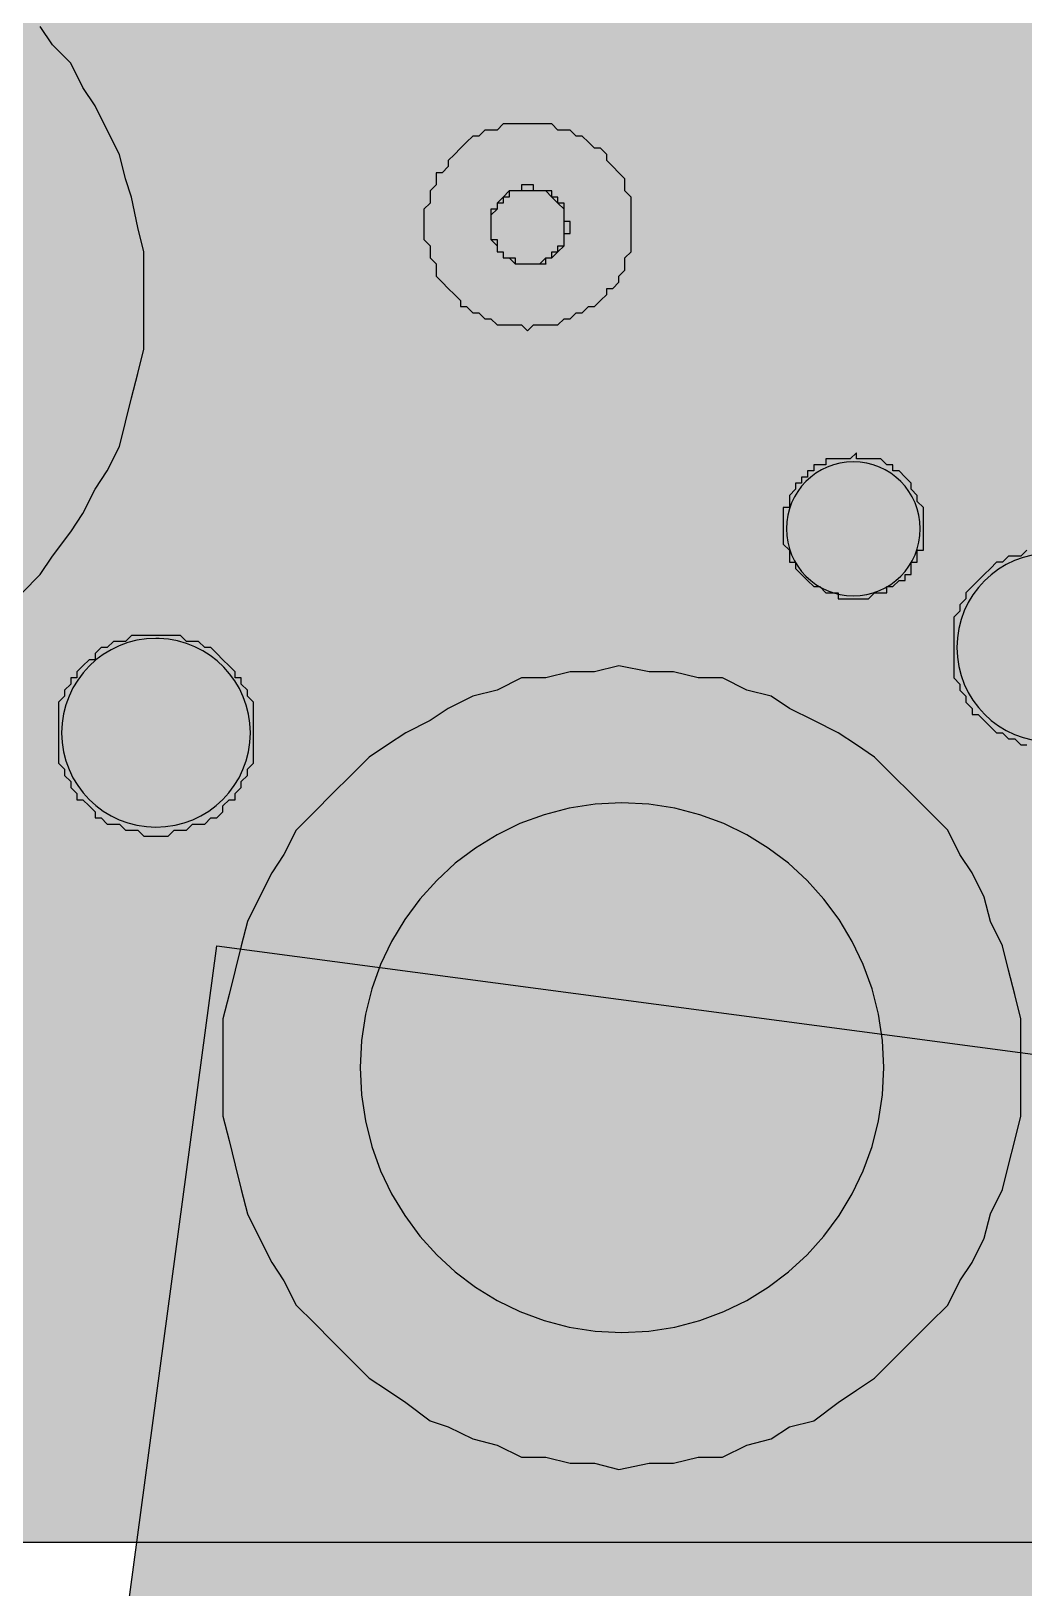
# Model space of a CAD drawing. Extents: x 0 to 810, y -8 to 614.
# Drawn here: x 447.78 to 467.34, y 167.06 to 197.75 of the extents above; entities that cross this region are included whole.
import ezdxf

# ---------------------------------------------------------------- set-up
doc = ezdxf.new("R2010")
doc.units = 0
doc.header["$MEASUREMENT"] = 0
doc.layers.add('Line', color=1, linetype='CONTINUOUS')
doc.layers.add('Poly', color=3, linetype='CONTINUOUS')

msp = doc.modelspace()

# ---------------------------------------------------------------- hatches: boundary and pattern name
at = {"layer": 'Poly', "true_color": 0xffffff}
for points in [[(431.52, 167.96), (431.52, 254.72), (486.48, 254.72)], [(431.52, 167.96), (486.48, 254.72), (486.48, 167.96)], [(434.28, 192.44), (434.28, 191.96), (434.4, 191.48), (434.4, 191), (434.52, 190.52), (434.64, 190.04), (434.88, 189.56), (435, 189.08), (435.24, 188.72), (435.48, 188.24), (435.84, 187.88), (436.08, 187.4), (436.44, 187.04), (436.8, 186.68), (437.16, 186.44), (437.52, 186.08), (438, 185.84), (438.36, 185.6), (438.84, 185.36), (439.32, 185.12), (439.68, 185), (440.16, 184.88), (440.64, 184.76), (441.24, 184.64), (441.72, 184.64), (442.2, 184.64), (442.68, 184.64), (443.16, 184.64), (443.64, 184.76), (444.12, 184.88), (444.6, 185), (445.08, 185.12), (445.56, 185.36), (445.92, 185.6), (446.4, 185.84), (446.76, 186.08), (447.24, 186.44), (447.6, 186.68), (447.96, 187.04), (448.2, 187.4), (448.56, 187.88), (448.8, 188.24), (449.04, 188.72), (449.28, 189.08), (449.52, 189.56), (449.64, 190.04), (449.76, 190.52), (449.88, 191), (450, 191.48), (450, 191.96), (450, 192.44), (450, 192.92), (450, 193.4), (449.88, 193.88), (449.76, 194.48), (449.64, 194.84), (449.52, 195.32), (449.28, 195.8), (449.04, 196.28), (448.8, 196.64), (448.56, 197.12), (448.2, 197.48), (447.96, 197.84), (447.6, 198.2), (447.24, 198.56), (446.76, 198.8), (446.4, 199.16), (445.92, 199.4), (445.56, 199.64), (445.08, 199.76), (444.6, 200), (444.12, 200.12), (443.64, 200.24), (443.16, 200.24), (442.68, 200.36), (442.2, 200.36), (441.72, 200.36), (441.24, 200.24), (440.64, 200.24), (440.16, 200.12), (439.68, 200), (439.32, 199.76), (438.84, 199.64), (438.36, 199.4), (438, 199.16), (437.52, 198.8), (437.16, 198.56), (436.8, 198.2), (436.44, 197.84), (436.08, 197.48), (435.84, 197.12), (435.48, 196.64), (435.24, 196.28), (435, 195.8), (434.88, 195.32), (434.64, 194.84), (434.52, 194.48), (434.4, 193.88), (434.4, 193.4), (434.28, 192.92)], [(459.6, 193.88), (459.6, 194), (459.6, 194.24), (459.6, 194.36), (459.6, 194.48), (459.48, 194.6), (459.48, 194.72), (459.48, 194.84), (459.36, 194.96), (459.24, 195.08), (459.12, 195.2), (459.12, 195.32), (459, 195.44), (458.88, 195.44), (458.76, 195.56), (458.64, 195.68), (458.52, 195.68), (458.4, 195.8), (458.28, 195.8), (458.16, 195.8), (458.04, 195.92), (457.92, 195.92), (457.8, 195.92), (457.68, 195.92), (457.56, 195.92), (457.44, 195.92), (457.32, 195.92), (457.2, 195.92), (457.08, 195.92), (456.96, 195.8), (456.84, 195.8), (456.72, 195.8), (456.6, 195.68), (456.48, 195.68), (456.36, 195.56), (456.24, 195.44), (456.12, 195.32), (456, 195.2), (456, 195.08), (455.88, 194.96), (455.76, 194.96), (455.76, 194.84), (455.76, 194.72), (455.64, 194.6), (455.64, 194.48), (455.64, 194.36), (455.52, 194.24), (455.52, 194), (455.52, 193.88), (455.52, 193.76), (455.52, 193.64), (455.64, 193.52), (455.64, 193.4), (455.64, 193.28), (455.76, 193.16), (455.76, 193.04), (455.76, 192.92), (455.88, 192.8), (456, 192.68), (456.12, 192.56), (456.24, 192.44), (456.24, 192.32), (456.36, 192.32), (456.48, 192.2), (456.6, 192.2), (456.72, 192.08), (456.84, 192.08), (456.96, 191.96), (457.08, 191.96), (457.2, 191.96), (457.32, 191.96), (457.44, 191.96), (457.56, 191.84), (457.68, 191.96), (457.8, 191.96), (457.92, 191.96), (458.04, 191.96), (458.16, 191.96), (458.28, 192.08), (458.4, 192.08), (458.52, 192.2), (458.64, 192.2), (458.76, 192.32), (458.88, 192.32), (459, 192.44), (459.12, 192.56), (459.12, 192.68), (459.24, 192.68), (459.36, 192.8), (459.36, 192.92), (459.48, 193.04), (459.48, 193.16), (459.48, 193.28), (459.6, 193.4), (459.6, 193.52), (459.6, 193.64), (459.6, 193.76)], [(458.4, 193.88), (458.4, 194), (458.28, 194), (458.28, 194.12), (458.28, 194.24), (458.28, 194.36), (458.16, 194.36), (458.16, 194.48), (458.04, 194.48), (458.04, 194.6), (457.92, 194.6), (457.8, 194.6), (457.68, 194.6), (457.68, 194.72), (457.56, 194.72), (457.44, 194.72), (457.44, 194.6), (457.32, 194.6), (457.2, 194.6), (457.08, 194.48), (456.96, 194.36), (456.96, 194.24), (456.84, 194.24), (456.84, 194.12), (456.84, 194), (456.84, 193.88), (456.84, 193.76), (456.84, 193.64), (456.96, 193.52), (456.96, 193.4), (457.08, 193.4), (457.08, 193.28), (457.2, 193.28), (457.32, 193.16), (457.44, 193.16), (457.56, 193.16), (457.68, 193.16), (457.8, 193.16), (457.92, 193.16), (457.92, 193.28), (458.04, 193.28), (458.16, 193.4), (458.28, 193.52), (458.28, 193.64), (458.28, 193.76), (458.4, 193.76)], [(458.28, 193.88), (458.28, 194), (458.28, 194.12), (458.28, 194.24), (458.16, 194.36), (458.04, 194.48), (457.92, 194.6), (457.8, 194.6), (457.68, 194.6), (457.56, 194.6), (457.44, 194.6), (457.32, 194.6), (457.2, 194.6), (457.2, 194.48), (457.08, 194.48), (457.08, 194.36), (456.96, 194.36), (456.96, 194.24), (456.84, 194.12), (456.84, 194), (456.84, 193.88), (456.84, 193.76), (456.84, 193.64), (456.96, 193.64), (456.96, 193.52), (456.96, 193.4), (457.08, 193.4), (457.08, 193.28), (457.2, 193.28), (457.32, 193.28), (457.32, 193.16), (457.44, 193.16), (457.56, 193.16), (457.68, 193.16), (457.8, 193.16), (457.92, 193.28), (458.04, 193.28), (458.04, 193.4), (458.16, 193.4), (458.16, 193.52), (458.28, 193.52), (458.28, 193.64), (458.28, 193.76)], [(462.6, 188), (462.6, 187.88), (462.6, 187.76), (462.6, 187.64), (462.72, 187.52), (462.72, 187.4), (462.72, 187.28), (462.84, 187.28), (462.84, 187.16), (462.96, 187.04), (463.08, 186.92), (463.2, 186.8), (463.32, 186.8), (463.44, 186.68), (463.56, 186.68), (463.68, 186.68), (463.68, 186.56), (463.8, 186.56), (463.92, 186.56), (464.04, 186.56), (464.16, 186.56), (464.28, 186.56), (464.4, 186.68), (464.52, 186.68), (464.64, 186.68), (464.64, 186.8), (464.76, 186.8), (464.88, 186.92), (465, 186.92), (465, 187.04), (465.12, 187.04), (465.12, 187.16), (465.12, 187.28), (465.24, 187.28), (465.24, 187.4), (465.24, 187.52), (465.36, 187.52), (465.36, 187.64), (465.36, 187.76), (465.36, 187.88), (465.36, 188), (465.36, 188.12), (465.36, 188.24), (465.36, 188.36), (465.24, 188.48), (465.24, 188.6), (465.12, 188.72), (465.12, 188.84), (465, 188.96), (464.88, 189.08), (464.76, 189.08), (464.76, 189.2), (464.64, 189.2), (464.52, 189.32), (464.4, 189.32), (464.28, 189.32), (464.16, 189.32), (464.04, 189.32), (464.04, 189.44), (463.92, 189.32), (463.8, 189.32), (463.68, 189.32), (463.56, 189.32), (463.44, 189.32), (463.44, 189.2), (463.32, 189.2), (463.2, 189.2), (463.2, 189.08), (463.08, 189.08), (463.08, 188.96), (462.96, 188.96), (462.96, 188.84), (462.84, 188.84), (462.84, 188.72), (462.72, 188.6), (462.72, 188.48), (462.72, 188.36), (462.6, 188.36), (462.6, 188.24), (462.6, 188.12)], [(469.8, 185.6), (469.8, 185.72), (469.8, 185.84), (469.8, 185.96), (469.8, 186.08), (469.8, 186.2), (469.68, 186.32), (469.68, 186.44), (469.56, 186.56), (469.56, 186.68), (469.44, 186.8), (469.32, 186.92), (469.2, 187.04), (469.08, 187.16), (468.96, 187.28), (468.84, 187.28), (468.72, 187.4), (468.6, 187.4), (468.48, 187.4), (468.36, 187.52), (468.24, 187.52), (468.12, 187.52), (468, 187.52), (467.88, 187.52), (467.76, 187.52), (467.64, 187.52), (467.52, 187.52), (467.4, 187.52), (467.28, 187.4), (467.16, 187.4), (467.04, 187.4), (466.92, 187.28), (466.8, 187.28), (466.68, 187.16), (466.56, 187.04), (466.44, 186.92), (466.32, 186.8), (466.2, 186.68), (466.2, 186.56), (466.08, 186.44), (466.08, 186.32), (465.96, 186.2), (465.96, 186.08), (465.96, 185.96), (465.96, 185.84), (465.96, 185.72), (465.96, 185.6), (465.96, 185.48), (465.96, 185.36), (465.96, 185.24), (465.96, 185.12), (465.96, 185), (466.08, 184.88), (466.08, 184.76), (466.2, 184.64), (466.2, 184.52), (466.32, 184.4), (466.32, 184.28), (466.44, 184.28), (466.56, 184.16), (466.68, 184.04), (466.8, 183.92), (466.92, 183.92), (467.04, 183.8), (467.16, 183.8), (467.28, 183.68), (467.4, 183.68), (467.52, 183.68), (467.64, 183.68), (467.76, 183.68), (467.88, 183.56), (468, 183.68), (468.12, 183.68), (468.24, 183.68), (468.36, 183.68), (468.48, 183.68), (468.6, 183.8), (468.72, 183.8), (468.84, 183.92), (468.96, 183.92), (469.08, 184.04), (469.2, 184.16), (469.32, 184.28), (469.44, 184.28), (469.44, 184.4), (469.56, 184.52), (469.56, 184.64), (469.68, 184.76), (469.68, 184.88), (469.8, 185), (469.8, 185.12), (469.8, 185.24), (469.8, 185.36), (469.8, 185.48)], [(452.16, 183.92), (452.16, 184.04), (452.16, 184.16), (452.16, 184.28), (452.16, 184.4), (452.16, 184.52), (452.04, 184.64), (452.04, 184.76), (451.92, 184.88), (451.92, 185), (451.8, 185), (451.8, 185.12), (451.68, 185.24), (451.56, 185.36), (451.44, 185.48), (451.32, 185.6), (451.2, 185.6), (451.08, 185.72), (450.96, 185.72), (450.84, 185.72), (450.72, 185.84), (450.6, 185.84), (450.48, 185.84), (450.36, 185.84), (450.24, 185.84), (450.12, 185.84), (450, 185.84), (449.88, 185.84), (449.76, 185.84), (449.64, 185.72), (449.52, 185.72), (449.4, 185.72), (449.28, 185.6), (449.16, 185.6), (449.04, 185.48), (449.04, 185.36), (448.92, 185.36), (448.8, 185.24), (448.68, 185.12), (448.68, 185), (448.56, 185), (448.56, 184.88), (448.44, 184.76), (448.44, 184.64), (448.32, 184.52), (448.32, 184.4), (448.32, 184.28), (448.32, 184.16), (448.32, 184.04), (448.32, 183.92), (448.32, 183.8), (448.32, 183.68), (448.32, 183.56), (448.32, 183.44), (448.32, 183.32), (448.44, 183.2), (448.44, 183.08), (448.56, 182.96), (448.56, 182.84), (448.68, 182.72), (448.68, 182.6), (448.8, 182.6), (448.92, 182.48), (449.04, 182.36), (449.04, 182.24), (449.16, 182.24), (449.28, 182.12), (449.4, 182.12), (449.52, 182.12), (449.64, 182), (449.76, 182), (449.88, 182), (450, 181.88), (450.12, 181.88), (450.24, 181.88), (450.36, 181.88), (450.48, 181.88), (450.6, 182), (450.72, 182), (450.84, 182), (450.96, 182.12), (451.08, 182.12), (451.2, 182.12), (451.32, 182.24), (451.44, 182.24), (451.56, 182.36), (451.56, 182.48), (451.68, 182.6), (451.8, 182.6), (451.8, 182.72), (451.92, 182.84), (451.92, 182.96), (452.04, 183.08), (452.04, 183.2), (452.16, 183.32), (452.16, 183.44), (452.16, 183.56), (452.16, 183.68), (452.16, 183.8)], [(451.56, 177.32), (451.56, 176.84), (451.56, 176.36), (451.68, 175.88), (451.8, 175.4), (451.92, 174.92), (452.04, 174.44), (452.28, 173.96), (452.52, 173.48), (452.76, 173.12), (453, 172.64), (453.36, 172.28), (453.72, 171.92), (454.08, 171.56), (454.44, 171.2), (454.8, 170.96), (455.16, 170.72), (455.64, 170.36), (456, 170.24), (456.48, 170), (456.96, 169.88), (457.44, 169.64), (457.92, 169.64), (458.4, 169.52), (458.88, 169.52), (459.36, 169.4), (459.96, 169.52), (460.44, 169.52), (460.92, 169.64), (461.4, 169.64), (461.88, 169.88), (462.36, 170), (462.72, 170.24), (463.2, 170.36), (463.68, 170.72), (464.04, 170.96), (464.4, 171.2), (464.76, 171.56), (465.12, 171.92), (465.48, 172.28), (465.84, 172.64), (466.08, 173.12), (466.32, 173.48), (466.56, 173.96), (466.68, 174.44), (466.92, 174.92), (467.04, 175.4), (467.16, 175.88), (467.28, 176.36), (467.28, 176.84), (467.28, 177.32), (467.28, 177.8), (467.28, 178.28), (467.16, 178.76), (467.04, 179.24), (466.92, 179.72), (466.68, 180.2), (466.56, 180.68), (466.32, 181.16), (466.08, 181.52), (465.84, 182), (465.48, 182.36), (465.12, 182.72), (464.76, 183.08), (464.4, 183.44), (464.04, 183.68), (463.68, 183.92), (463.2, 184.16), (462.72, 184.4), (462.36, 184.64), (461.88, 184.76), (461.4, 185), (460.92, 185), (460.44, 185.12), (459.96, 185.12), (459.36, 185.24), (458.88, 185.12), (458.4, 185.12), (457.92, 185), (457.44, 185), (456.96, 184.76), (456.48, 184.64), (456, 184.4), (455.64, 184.16), (455.16, 183.92), (454.8, 183.68), (454.44, 183.44), (454.08, 183.08), (453.72, 182.72), (453.36, 182.36), (453, 182), (452.76, 181.52), (452.52, 181.16), (452.28, 180.68), (452.04, 180.2), (451.92, 179.72), (451.8, 179.24), (451.68, 178.76), (451.56, 178.28), (451.56, 177.8)], [(467.4, 153.92), (448.32, 156.44), (451.44, 179.72)], [(467.4, 153.92), (451.44, 179.72), (470.4, 177.2)]]:
    msp.add_hatch(color=7, dxfattribs=at).paths.add_polyline_path(points, flags=0)

# ---------------------------------------------------------------- linework, layer by layer
at = {"layer": 'Line', "color": 178, "true_color": 0x000000}
for p, q in [((448.2, 197.48), (447.96, 197.84)), ((448.56, 197.12), (448.2, 197.48)), ((448.8, 196.64), (448.56, 197.12)), ((449.04, 196.28), (448.8, 196.64)), ((449.28, 195.8), (449.04, 196.28)), ((449.52, 195.32), (449.28, 195.8)), ((456.72, 195.8), (456.6, 195.68)), ((456.84, 195.8), (456.72, 195.8)), ((456.96, 195.8), (456.84, 195.8)), ((457.08, 195.92), (456.96, 195.8)), ((457.2, 195.92), (457.08, 195.92)), ((457.32, 195.92), (457.2, 195.92)), ((457.44, 195.92), (457.32, 195.92)), ((457.56, 195.92), (457.44, 195.92)), ((457.68, 195.92), (457.56, 195.92)), ((457.8, 195.92), (457.68, 195.92)), ((457.92, 195.92), (457.8, 195.92)), ((458.04, 195.92), (457.92, 195.92)), ((458.16, 195.8), (458.04, 195.92)), ((458.28, 195.8), (458.16, 195.8)), ((458.4, 195.8), (458.28, 195.8)), ((458.52, 195.68), (458.4, 195.8)), ((456.36, 195.56), (456.24, 195.44)), ((456.48, 195.68), (456.36, 195.56)), ((456.6, 195.68), (456.48, 195.68)), ((458.64, 195.68), (458.52, 195.68)), ((458.76, 195.56), (458.64, 195.68)), ((458.88, 195.44), (458.76, 195.56)), ((449.64, 194.84), (449.52, 195.32)), ((456.12, 195.32), (456, 195.2)), ((456, 195.2), (456, 195.08)), ((456.24, 195.44), (456.12, 195.32)), ((456.24, 195.44), (456.24, 195.43988)), ((459, 195.44), (458.88, 195.44)), ((459.12, 195.32), (459, 195.44)), ((459.12, 195.2), (459.12, 195.32)), ((459.24, 195.08), (459.12, 195.2)), ((455.88, 194.96), (455.76, 194.96)), ((455.76, 194.96), (455.76, 194.84)), ((456, 195.08), (455.88, 194.96)), ((459.36, 194.96), (459.24, 195.08)), ((459.48, 194.84), (459.36, 194.96)), ((459.36, 194.96), (459.36, 194.95988)), ((449.76, 194.48), (449.64, 194.84)), ((455.76, 194.72), (455.64, 194.6)), ((455.64, 194.6), (455.64, 194.48)), ((455.76, 194.84), (455.76, 194.72)), ((457.2, 194.6), (457.08, 194.48)), ((457.32, 194.6), (457.2, 194.6)), ((457.2, 194.6), (457.2, 194.59988)), ((457.32, 194.6), (457.2, 194.6)), ((457.2, 194.6), (457.2, 194.48)), ((457.44, 194.6), (457.32, 194.6)), ((457.32, 194.6), (457.32, 194.59988)), ((457.32, 194.6), (457.32, 194.59988)), ((457.44, 194.6), (457.32, 194.6)), ((457.32, 194.6), (457.32, 194.59988)), ((457.32, 194.6), (457.32, 194.59988)), ((457.56, 194.72), (457.44, 194.72)), ((457.44, 194.72), (457.44, 194.6)), ((457.44, 194.6), (457.44, 194.59988)), ((457.56, 194.6), (457.44, 194.6)), ((457.44, 194.6), (457.44, 194.59988)), ((457.44, 194.6), (457.44, 194.59988)), ((457.68, 194.72), (457.56, 194.72)), ((457.56, 194.72), (457.56, 194.71988)), ((457.68, 194.6), (457.56, 194.6)), ((457.56, 194.6), (457.56, 194.59988)), ((457.68, 194.6), (457.68, 194.72)), ((457.68, 194.72), (457.68, 194.71988)), ((457.8, 194.6), (457.68, 194.6)), ((457.8, 194.6), (457.68, 194.6)), ((457.68, 194.6), (457.68, 194.59988)), ((457.68, 194.6), (457.68, 194.59988)), ((457.92, 194.6), (457.8, 194.6)), ((457.8, 194.6), (457.8, 194.59988)), ((457.92, 194.6), (457.8, 194.6)), ((457.8, 194.6), (457.8, 194.59988)), ((458.04, 194.6), (457.92, 194.6)), ((457.92, 194.6), (457.92, 194.59988)), ((457.92, 194.6), (457.92, 194.59988)), ((458.04, 194.48), (457.92, 194.6)), ((457.92, 194.6), (457.92, 194.59988)), ((457.92, 194.6), (457.92, 194.59988)), ((458.04, 194.48), (458.04, 194.6)), ((459.48, 194.72), (459.48, 194.84)), ((459.48, 194.6), (459.48, 194.72)), ((459.6, 194.48), (459.48, 194.6)), ((449.88, 193.88), (449.76, 194.48)), ((455.64, 194.36), (455.52, 194.24)), ((455.52, 194.24), (455.52, 194)), ((455.64, 194.48), (455.64, 194.36)), ((456.96, 194.24), (456.84, 194.24)), ((456.84, 194.24), (456.84, 194.23988)), ((456.84, 194.24), (456.84, 194.12)), ((456.96, 194.24), (456.84, 194.12)), ((457.08, 194.48), (456.96, 194.36)), ((456.96, 194.36), (456.96, 194.35988)), ((456.96, 194.36), (456.96, 194.35988)), ((456.96, 194.36), (456.96, 194.24)), ((457.08, 194.36), (456.96, 194.36)), ((456.96, 194.36), (456.96, 194.35988)), ((456.96, 194.36), (456.96, 194.35988)), ((456.96, 194.36), (456.96, 194.24)), ((456.96, 194.24), (456.96, 194.23988)), ((456.96, 194.24), (456.96, 194.23988)), ((457.08, 194.48), (457.08, 194.47988)), ((457.08, 194.48), (457.08, 194.47988)), ((457.08, 194.48), (457.08, 194.47988)), ((457.2, 194.48), (457.08, 194.48)), ((457.08, 194.48), (457.08, 194.47988)), ((457.08, 194.48), (457.08, 194.36)), ((457.2, 194.48), (457.2, 194.47988)), ((458.16, 194.48), (458.04, 194.48)), ((458.04, 194.48), (458.04, 194.47988)), ((458.16, 194.36), (458.04, 194.48)), ((458.04, 194.48), (458.04, 194.47988)), ((458.04, 194.48), (458.04, 194.47988)), ((458.04, 194.48), (458.04, 194.47988)), ((458.16, 194.36), (458.16, 194.48)), ((458.16, 194.48), (458.16, 194.47988)), ((458.28, 194.36), (458.16, 194.36)), ((458.16, 194.36), (458.16, 194.35988)), ((458.28, 194.24), (458.16, 194.36)), ((458.16, 194.36), (458.16, 194.35988)), ((458.16, 194.36), (458.16, 194.35988)), ((458.16, 194.36), (458.16, 194.35988)), ((458.28, 194.24), (458.28, 194.36)), ((458.28, 194.12), (458.28, 194.24)), ((458.28, 194.24), (458.28, 194.23988)), ((458.28, 194.24), (458.28, 194.23988)), ((458.28, 194.12), (458.28, 194.24)), ((458.28, 194.24), (458.28, 194.23988)), ((458.28, 194.24), (458.28, 194.23988)), ((459.6, 194.36), (459.6, 194.48)), ((459.6, 194.24), (459.6, 194.36)), ((459.6, 194), (459.6, 194.24)), ((455.52, 194), (455.52, 193.88)), ((456.84, 194.12), (456.84, 194.11988)), ((456.84, 194.12), (456.84, 194)), ((456.84, 194.12), (456.84, 194.11988)), ((456.84, 194.12), (456.84, 194)), ((456.84, 194), (456.84, 193.99988)), ((456.84, 194), (456.84, 193.99988)), ((456.84, 194), (456.84, 193.88)), ((456.84, 194), (456.84, 193.99988)), ((456.84, 194), (456.84, 193.99988)), ((456.84, 194), (456.84, 193.88)), ((458.28, 194), (458.28, 194.12)), ((458.28, 194.12), (458.28, 194.11988)), ((458.28, 194), (458.28, 194.12)), ((458.28, 194.12), (458.28, 194.11988)), ((458.4, 194), (458.28, 194)), ((458.28, 193.88), (458.28, 194)), ((458.28, 194), (458.28, 193.99988)), ((458.28, 194), (458.28, 193.99988)), ((458.4, 193.88), (458.4, 194)), ((458.4, 194), (458.4, 193.99988)), ((459.6, 193.88), (459.6, 194)), ((450, 193.4), (449.88, 193.88)), ((455.52, 193.88), (455.52, 193.76)), ((455.52, 193.76), (455.52, 193.64)), ((455.52, 193.64), (455.64, 193.52)), ((456.84, 193.88), (456.84, 193.87988)), ((456.84, 193.88), (456.84, 193.76)), ((456.84, 193.88), (456.84, 193.87988)), ((456.84, 193.88), (456.84, 193.76)), ((456.84, 193.76), (456.84, 193.75988)), ((456.84, 193.76), (456.84, 193.75988)), ((456.84, 193.76), (456.84, 193.64)), ((456.84, 193.76), (456.84, 193.75988)), ((456.84, 193.76), (456.84, 193.75988)), ((456.84, 193.76), (456.84, 193.64)), ((456.84, 193.64), (456.84, 193.63988)), ((456.84, 193.64), (456.84, 193.63988)), ((456.84, 193.64), (456.96, 193.52)), ((456.84, 193.64), (456.96, 193.64)), ((456.96, 193.64), (456.96, 193.63988)), ((456.96, 193.64), (456.96, 193.52)), ((458.28, 193.76), (458.28, 193.88)), ((458.28, 193.88), (458.28, 193.87988)), ((458.28, 193.64), (458.28, 193.76)), ((458.28, 193.76), (458.28, 193.75988)), ((458.28, 193.76), (458.4, 193.76)), ((458.28, 193.64), (458.28, 193.76)), ((458.28, 193.76), (458.28, 193.75988)), ((458.28, 193.76), (458.28, 193.75988)), ((458.28, 193.52), (458.28, 193.64)), ((458.28, 193.64), (458.28, 193.63988)), ((458.28, 193.64), (458.28, 193.63988)), ((458.28, 193.52), (458.28, 193.64)), ((458.28, 193.64), (458.28, 193.63988)), ((458.28, 193.64), (458.28, 193.63988)), ((458.4, 193.76), (458.4, 193.88)), ((458.4, 193.88), (458.4, 193.87988)), ((459.6, 193.76), (459.6, 193.88)), ((459.6, 193.64), (459.6, 193.76)), ((459.6, 193.52), (459.6, 193.64)), ((450, 192.92), (450, 193.4)), ((455.64, 193.52), (455.64, 193.4)), ((455.64, 193.4), (455.64, 193.28)), ((456.96, 193.52), (456.96, 193.51988)), ((456.96, 193.52), (456.96, 193.4)), ((456.96, 193.52), (456.96, 193.51988)), ((456.96, 193.52), (456.96, 193.51988)), ((456.96, 193.52), (456.96, 193.4)), ((456.96, 193.4), (456.96, 193.39988)), ((456.96, 193.4), (457.08, 193.4)), ((456.96, 193.4), (457.08, 193.4)), ((457.08, 193.4), (457.08, 193.39988)), ((457.08, 193.4), (457.08, 193.28)), ((457.08, 193.4), (457.08, 193.39988)), ((457.08, 193.4), (457.08, 193.28)), ((458.04, 193.28), (458.16, 193.4)), ((458.04, 193.28), (458.04, 193.4)), ((458.04, 193.4), (458.16, 193.4)), ((458.16, 193.4), (458.28, 193.52)), ((458.16, 193.4), (458.16, 193.52)), ((458.16, 193.52), (458.16, 193.51988)), ((458.16, 193.52), (458.28, 193.52)), ((458.16, 193.4), (458.16, 193.39988)), ((458.16, 193.4), (458.16, 193.39988)), ((458.16, 193.4), (458.16, 193.39988)), ((458.16, 193.4), (458.16, 193.39988)), ((458.28, 193.52), (458.28, 193.51988)), ((459.48, 193.28), (459.6, 193.4)), ((459.6, 193.4), (459.6, 193.52)), ((455.64, 193.28), (455.76, 193.16)), ((455.76, 193.16), (455.76, 193.04)), ((455.76, 193.04), (455.76, 192.92)), ((457.08, 193.28), (457.08, 193.27988)), ((457.08, 193.28), (457.2, 193.28)), ((457.08, 193.28), (457.2, 193.28)), ((457.2, 193.28), (457.2, 193.27988)), ((457.2, 193.28), (457.32, 193.16)), ((457.2, 193.28), (457.2, 193.27988)), ((457.2, 193.28), (457.2, 193.27988)), ((457.2, 193.28), (457.32, 193.28)), ((457.32, 193.28), (457.32, 193.27988)), ((457.32, 193.28), (457.32, 193.16)), ((457.32, 193.16), (457.32, 193.15988)), ((457.32, 193.16), (457.32, 193.15988)), ((457.32, 193.16), (457.44, 193.16)), ((457.32, 193.16), (457.44, 193.16)), ((457.44, 193.16), (457.44, 193.15988)), ((457.44, 193.16), (457.44, 193.15988)), ((457.44, 193.16), (457.56, 193.16)), ((457.44, 193.16), (457.44, 193.15988)), ((457.44, 193.16), (457.44, 193.15988)), ((457.44, 193.16), (457.56, 193.16)), ((457.56, 193.16), (457.56, 193.15988)), ((457.56, 193.16), (457.68, 193.16)), ((457.56, 193.16), (457.56, 193.15988)), ((457.56, 193.16), (457.68, 193.16)), ((457.68, 193.16), (457.68, 193.15988)), ((457.68, 193.16), (457.68, 193.15988)), ((457.68, 193.16), (457.8, 193.16)), ((457.68, 193.16), (457.68, 193.15988)), ((457.68, 193.16), (457.68, 193.15988)), ((457.68, 193.16), (457.8, 193.16)), ((457.8, 193.16), (457.92, 193.28)), ((457.8, 193.16), (457.8, 193.15988)), ((457.8, 193.16), (457.92, 193.16)), ((457.8, 193.16), (457.8, 193.15988)), ((457.92, 193.16), (457.92, 193.28)), ((457.92, 193.28), (458.04, 193.28)), ((457.92, 193.28), (457.92, 193.27988)), ((457.92, 193.28), (457.92, 193.27988)), ((457.92, 193.28), (458.04, 193.28)), ((457.92, 193.16), (457.92, 193.15988)), ((458.04, 193.28), (458.04, 193.27988)), ((458.04, 193.28), (458.04, 193.27988)), ((458.04, 193.28), (458.04, 193.27988)), ((458.04, 193.28), (458.04, 193.27988)), ((459.36, 192.92), (459.48, 193.04)), ((459.48, 193.16), (459.48, 193.28)), ((459.48, 193.04), (459.48, 193.16)), ((450, 192.44), (450, 192.92)), ((455.76, 192.92), (455.88, 192.8)), ((455.88, 192.8), (456, 192.68)), ((459.24, 192.68), (459.36, 192.8)), ((459.36, 192.8), (459.36, 192.92)), ((450, 191.96), (450, 192.44)), ((456, 192.68), (456, 192.67988)), ((456, 192.68), (456.12, 192.56)), ((456.12, 192.56), (456.24, 192.44)), ((456.24, 192.44), (456.24, 192.32)), ((458.88, 192.32), (459, 192.44)), ((459, 192.44), (459.12, 192.56)), ((459.12, 192.56), (459.12, 192.68)), ((459.12, 192.68), (459.24, 192.68)), ((456.24, 192.32), (456.36, 192.32)), ((456.36, 192.32), (456.48, 192.2)), ((456.48, 192.2), (456.6, 192.2)), ((456.6, 192.2), (456.72, 192.08)), ((458.4, 192.08), (458.52, 192.2)), ((458.52, 192.2), (458.64, 192.2)), ((458.64, 192.2), (458.76, 192.32)), ((458.76, 192.32), (458.88, 192.32)), ((450, 191.48), (450, 191.96)), ((456.72, 192.08), (456.84, 192.08)), ((456.84, 192.08), (456.96, 191.96)), ((456.96, 191.96), (457.08, 191.96)), ((457.08, 191.96), (457.2, 191.96)), ((457.2, 191.96), (457.32, 191.96)), ((457.32, 191.96), (457.44, 191.96)), ((457.44, 191.96), (457.56, 191.84)), ((457.56, 191.84), (457.68, 191.96)), ((457.68, 191.96), (457.8, 191.96)), ((457.8, 191.96), (457.92, 191.96)), ((457.92, 191.96), (458.04, 191.96)), ((458.04, 191.96), (458.16, 191.96)), ((458.16, 191.96), (458.28, 192.08)), ((458.28, 192.08), (458.4, 192.08)), ((449.88, 191), (450, 191.48)), ((449.76, 190.52), (449.88, 191)), ((449.64, 190.04), (449.76, 190.52)), ((449.52, 189.56), (449.64, 190.04)), ((449.28, 189.08), (449.52, 189.56)), ((464.04, 189.44), (463.92, 189.32)), ((464.04, 189.32), (464.04, 189.44)), ((449.04, 188.72), (449.28, 189.08)), ((463.2, 189.08), (463.08, 189.08)), ((463.08, 189.08), (463.08, 188.96)), ((463.32, 189.2), (463.2, 189.2)), ((463.2, 189.2), (463.2, 189.08)), ((463.44, 189.2), (463.32, 189.2)), ((463.56, 189.32), (463.44, 189.32)), ((463.44, 189.32), (463.44, 189.2)), ((463.68, 189.32), (463.56, 189.32)), ((463.8, 189.32), (463.68, 189.32)), ((463.68, 189.32), (463.68, 189.31988)), ((463.92, 189.32), (463.8, 189.32)), ((464.16, 189.32), (464.04, 189.32)), ((464.28, 189.32), (464.16, 189.32)), ((464.4, 189.32), (464.28, 189.32)), ((464.52, 189.32), (464.4, 189.32)), ((464.4, 189.32), (464.4, 189.31988)), ((464.64, 189.2), (464.52, 189.32)), ((464.76, 189.2), (464.64, 189.2)), ((464.64, 189.2), (464.64, 189.19988)), ((464.76, 189.08), (464.76, 189.2)), ((464.88, 189.08), (464.76, 189.08)), ((465, 188.96), (464.88, 189.08)), ((448.8, 188.24), (449.04, 188.72)), ((462.84, 188.72), (462.72, 188.6)), ((462.96, 188.84), (462.84, 188.84)), ((462.84, 188.84), (462.84, 188.72)), ((463.08, 188.96), (462.96, 188.96)), ((462.96, 188.96), (462.96, 188.84)), ((465.12, 188.84), (465, 188.96)), ((465, 188.96), (465, 188.95988)), ((465.12, 188.72), (465.12, 188.84)), ((465.12, 188.84), (465.12, 188.83988)), ((465.24, 188.6), (465.12, 188.72)), ((462.72, 188.6), (462.72, 188.59988)), ((462.72, 188.6), (462.72, 188.48)), ((462.72, 188.48), (462.72, 188.36)), ((465.24, 188.48), (465.24, 188.6)), ((465.24, 188.6), (465.24, 188.59988)), ((465.36, 188.36), (465.24, 188.48)), ((448.56, 187.88), (448.8, 188.24)), ((462.72, 188.36), (462.6, 188.36)), ((462.6, 188.36), (462.6, 188.24)), ((462.6, 188.24), (462.6, 188.12)), ((462.6, 188.12), (462.6, 188.11988)), ((462.6, 188.12), (462.6, 188)), ((465.36, 188.24), (465.36, 188.36)), ((465.36, 188.36), (465.36, 188.35988)), ((465.36, 188.12), (465.36, 188.24)), ((465.36, 188), (465.36, 188.12)), ((465.36, 188.12), (465.36, 188.11988)), ((448.2, 187.4), (448.56, 187.88)), ((462.6, 188), (462.6, 187.88)), ((462.6, 187.88), (462.6, 187.76)), ((465.36, 187.88), (465.36, 188)), ((465.36, 187.76), (465.36, 187.88)), ((462.6, 187.76), (462.6, 187.75988)), ((462.6, 187.76), (462.6, 187.64)), ((462.6, 187.64), (462.72, 187.52)), ((462.72, 187.52), (462.72, 187.51988)), ((462.72, 187.52), (462.72, 187.4)), ((465.24, 187.4), (465.24, 187.52)), ((465.24, 187.52), (465.36, 187.52)), ((465.36, 187.64), (465.36, 187.76)), ((465.36, 187.76), (465.36, 187.75988)), ((465.36, 187.52), (465.36, 187.64)), ((467.4, 187.52), (467.28, 187.4)), ((447.96, 187.04), (448.2, 187.4)), ((462.72, 187.4), (462.72, 187.28)), ((462.72, 187.28), (462.84, 187.28)), ((462.84, 187.28), (462.84, 187.16)), ((465.12, 187.16), (465.12, 187.28)), ((465.12, 187.28), (465.24, 187.28)), ((465.24, 187.28), (465.24, 187.4)), ((466.8, 187.28), (466.68, 187.16)), ((466.92, 187.28), (466.8, 187.28)), ((467.04, 187.4), (466.92, 187.28)), ((467.16, 187.4), (467.04, 187.4)), ((467.28, 187.4), (467.16, 187.4)), ((447.6, 186.68), (447.96, 187.04)), ((462.84, 187.16), (462.96, 187.04)), ((462.96, 187.04), (462.96, 187.03988)), ((462.96, 187.04), (463.08, 186.92)), ((463.08, 186.92), (463.08, 186.91988)), ((463.08, 186.92), (463.2, 186.8)), ((464.76, 186.8), (464.88, 186.92)), ((464.88, 186.92), (465, 186.92)), ((465, 186.92), (465, 187.04)), ((465, 187.04), (465.12, 187.04)), ((465.12, 187.04), (465.12, 187.16)), ((466.44, 186.92), (466.32, 186.8)), ((466.56, 187.04), (466.44, 186.92)), ((466.68, 187.16), (466.56, 187.04)), ((466.68, 187.16), (466.68, 187.15988)), ((463.2, 186.8), (463.2, 186.79988)), ((463.2, 186.8), (463.32, 186.8)), ((463.32, 186.8), (463.44, 186.68)), ((463.44, 186.68), (463.44, 186.67988)), ((463.44, 186.68), (463.56, 186.68)), ((463.56, 186.68), (463.68, 186.68)), ((463.68, 186.68), (463.68, 186.56)), ((464.28, 186.56), (464.4, 186.68)), ((464.4, 186.68), (464.4, 186.67988)), ((464.4, 186.68), (464.52, 186.68)), ((464.52, 186.68), (464.64, 186.68)), ((464.64, 186.68), (464.64, 186.8)), ((464.64, 186.8), (464.76, 186.8)), ((464.76, 186.8), (464.76, 186.79988)), ((466.32, 186.8), (466.2, 186.68)), ((466.2, 186.68), (466.2, 186.56)), ((466.32, 186.8), (466.32, 186.79988)), ((463.68, 186.56), (463.8, 186.56)), ((463.8, 186.56), (463.92, 186.56)), ((463.92, 186.56), (464.04, 186.56)), ((464.04, 186.56), (464.04, 186.55988)), ((464.04, 186.56), (464.16, 186.56)), ((464.16, 186.56), (464.28, 186.56)), ((466.08, 186.32), (465.96, 186.2)), ((466.2, 186.56), (466.08, 186.44)), ((466.08, 186.44), (466.08, 186.32)), ((465.96, 186.2), (465.96, 186.08)), ((465.96, 186.08), (465.96, 185.96)), ((465.96, 185.96), (465.96, 185.84)), ((449.4, 185.72), (449.28, 185.6)), ((449.52, 185.72), (449.4, 185.72)), ((449.64, 185.72), (449.52, 185.72)), ((449.76, 185.84), (449.64, 185.72)), ((449.88, 185.84), (449.76, 185.84)), ((450, 185.84), (449.88, 185.84)), ((450.12, 185.84), (450, 185.84)), ((450.24, 185.84), (450.12, 185.84)), ((450.36, 185.84), (450.24, 185.84)), ((450.48, 185.84), (450.36, 185.84)), ((450.6, 185.84), (450.48, 185.84)), ((450.72, 185.84), (450.6, 185.84)), ((450.84, 185.72), (450.72, 185.84)), ((450.96, 185.72), (450.84, 185.72)), ((451.08, 185.72), (450.96, 185.72)), ((451.2, 185.6), (451.08, 185.72)), ((465.96, 185.84), (465.96, 185.72)), ((465.96, 185.72), (465.96, 185.6)), ((448.92, 185.36), (448.8, 185.24)), ((449.04, 185.36), (448.92, 185.36)), ((449.16, 185.6), (449.04, 185.48)), ((449.04, 185.48), (449.04, 185.36)), ((449.28, 185.6), (449.16, 185.6)), ((451.32, 185.6), (451.2, 185.6)), ((451.44, 185.48), (451.32, 185.6)), ((451.56, 185.36), (451.44, 185.48)), ((451.68, 185.24), (451.56, 185.36)), ((451.56, 185.36), (451.56, 185.35988)), ((465.96, 185.6), (465.96, 185.48)), ((465.96, 185.48), (465.96, 185.36)), ((465.96, 185.36), (465.96, 185.24)), ((448.8, 185.24), (448.68, 185.12)), ((448.68, 185.12), (448.68, 185)), ((451.8, 185.12), (451.68, 185.24)), ((451.8, 185), (451.8, 185.12)), ((458.4, 185.12), (457.92, 185)), ((458.88, 185.12), (458.4, 185.12)), ((459.36, 185.24), (458.88, 185.12)), ((459.96, 185.12), (459.36, 185.24)), ((460.44, 185.12), (459.96, 185.12)), ((460.92, 185), (460.44, 185.12)), ((465.96, 185.24), (465.96, 185.12)), ((465.96, 185.12), (465.96, 185)), ((448.56, 184.88), (448.44, 184.76)), ((448.44, 184.76), (448.44, 184.64)), ((448.68, 185), (448.56, 185)), ((448.56, 185), (448.56, 184.88)), ((451.92, 185), (451.8, 185)), ((451.92, 184.88), (451.92, 185)), ((452.04, 184.76), (451.92, 184.88)), ((452.04, 184.64), (452.04, 184.76)), ((456.96, 184.76), (456.48, 184.64)), ((457.44, 185), (456.96, 184.76)), ((457.92, 185), (457.44, 185)), ((461.4, 185), (460.92, 185)), ((461.88, 184.76), (461.4, 185)), ((462.36, 184.64), (461.88, 184.76)), ((465.96, 185), (466.08, 184.88)), ((466.08, 184.88), (466.08, 184.76)), ((466.08, 184.76), (466.2, 184.64)), ((448.44, 184.64), (448.32, 184.52)), ((448.32, 184.52), (448.32, 184.4)), ((452.16, 184.52), (452.04, 184.64)), ((452.16, 184.4), (452.16, 184.52)), ((456.48, 184.64), (456, 184.4)), ((462.72, 184.4), (462.36, 184.64)), ((466.2, 184.64), (466.2, 184.52)), ((466.2, 184.52), (466.32, 184.4)), ((448.32, 184.4), (448.32, 184.28)), ((448.32, 184.28), (448.32, 184.16)), ((448.32, 184.16), (448.32, 184.04)), ((452.16, 184.28), (452.16, 184.4)), ((452.16, 184.16), (452.16, 184.28)), ((452.16, 184.04), (452.16, 184.16)), ((455.64, 184.16), (455.16, 183.92)), ((456, 184.4), (455.64, 184.16)), ((463.2, 184.16), (462.72, 184.4)), ((463.68, 183.92), (463.2, 184.16)), ((466.32, 184.4), (466.32, 184.28)), ((466.32, 184.28), (466.44, 184.28)), ((466.44, 184.28), (466.56, 184.16)), ((466.56, 184.16), (466.68, 184.04)), ((448.32, 184.04), (448.32, 183.92)), ((448.32, 183.92), (448.32, 183.8)), ((452.16, 183.92), (452.16, 184.04)), ((452.16, 183.8), (452.16, 183.92)), ((455.16, 183.92), (454.8, 183.68)), ((464.04, 183.68), (463.68, 183.92)), ((466.68, 184.04), (466.68, 184.03988)), ((466.68, 184.04), (466.8, 183.92)), ((466.8, 183.92), (466.92, 183.92)), ((466.92, 183.92), (467.04, 183.8)), ((448.32, 183.8), (448.32, 183.68)), ((448.32, 183.68), (448.32, 183.56)), ((448.32, 183.56), (448.32, 183.44)), ((452.16, 183.68), (452.16, 183.8)), ((452.16, 183.56), (452.16, 183.68)), ((452.16, 183.44), (452.16, 183.56)), ((454.8, 183.68), (454.44, 183.44)), ((464.4, 183.44), (464.04, 183.68)), ((467.04, 183.8), (467.16, 183.8)), ((467.16, 183.8), (467.28, 183.68)), ((467.28, 183.68), (467.4, 183.68)), ((448.32, 183.44), (448.32, 183.32)), ((448.32, 183.32), (448.44, 183.2)), ((448.44, 183.2), (448.44, 183.08)), ((452.04, 183.2), (452.16, 183.32)), ((452.04, 183.08), (452.04, 183.2)), ((452.16, 183.32), (452.16, 183.44)), ((454.44, 183.44), (454.08, 183.08)), ((464.76, 183.08), (464.4, 183.44)), ((448.44, 183.08), (448.56, 182.96)), ((448.56, 182.96), (448.56, 182.84)), ((451.92, 182.96), (452.04, 183.08)), ((451.92, 182.84), (451.92, 182.96)), ((454.08, 183.08), (453.72, 182.72)), ((465.12, 182.72), (464.76, 183.08)), ((448.56, 182.84), (448.68, 182.72)), ((448.68, 182.72), (448.68, 182.6)), ((448.68, 182.6), (448.8, 182.6)), ((448.8, 182.6), (448.92, 182.48)), ((451.56, 182.48), (451.68, 182.6)), ((451.68, 182.6), (451.8, 182.6)), ((451.8, 182.72), (451.92, 182.84)), ((451.8, 182.6), (451.8, 182.72)), ((453.72, 182.72), (453.36, 182.36)), ((465.48, 182.36), (465.12, 182.72)), ((448.92, 182.48), (449.04, 182.36)), ((449.04, 182.36), (449.04, 182.24)), ((451.44, 182.24), (451.56, 182.36)), ((451.56, 182.36), (451.56, 182.48)), ((453.36, 182.36), (453, 182)), ((465.84, 182), (465.48, 182.36)), ((449.04, 182.24), (449.16, 182.24)), ((449.16, 182.24), (449.28, 182.12)), ((449.28, 182.12), (449.4, 182.12)), ((449.4, 182.12), (449.52, 182.12)), ((449.52, 182.12), (449.64, 182)), ((449.64, 182), (449.76, 182)), ((449.76, 182), (449.88, 182)), ((449.88, 182), (450, 181.88)), ((450.48, 181.88), (450.6, 182)), ((450.6, 182), (450.72, 182)), ((450.72, 182), (450.84, 182)), ((450.84, 182), (450.96, 182.12)), ((450.96, 182.12), (451.08, 182.12)), ((451.08, 182.12), (451.2, 182.12)), ((451.2, 182.12), (451.32, 182.24)), ((451.32, 182.24), (451.44, 182.24)), ((453, 182), (452.76, 181.52)), ((466.08, 181.52), (465.84, 182)), ((450, 181.88), (450.12, 181.88)), ((450.12, 181.88), (450.24, 181.88)), ((450.24, 181.88), (450.36, 181.88)), ((450.36, 181.88), (450.48, 181.88)), ((452.76, 181.52), (452.52, 181.16)), ((466.32, 181.16), (466.08, 181.52)), ((452.52, 181.16), (452.28, 180.68)), ((466.56, 180.68), (466.32, 181.16)), ((452.28, 180.68), (452.04, 180.2)), ((466.68, 180.2), (466.56, 180.68)), ((452.04, 180.2), (451.92, 179.72)), ((466.92, 179.72), (466.68, 180.2)), ((448.32, 156.44), (451.44, 179.72)), ((451.44, 179.72), (470.4, 177.2)), ((451.92, 179.72), (451.8, 179.24)), ((467.04, 179.24), (466.92, 179.72)), ((451.8, 179.24), (451.68, 178.76)), ((467.16, 178.76), (467.04, 179.24)), ((451.68, 178.76), (451.56, 178.28)), ((467.28, 178.28), (467.16, 178.76)), ((451.56, 178.28), (451.56, 177.8)), ((467.28, 177.8), (467.28, 178.28)), ((451.56, 177.8), (451.56, 177.32)), ((467.28, 177.32), (467.28, 177.8)), ((451.56, 177.32), (451.56, 176.84)), ((467.28, 176.84), (467.28, 177.32)), ((451.56, 176.84), (451.56, 176.36)), ((467.28, 176.36), (467.28, 176.84)), ((451.56, 176.36), (451.68, 175.88)), ((467.16, 175.88), (467.28, 176.36)), ((451.68, 175.88), (451.8, 175.4)), ((467.04, 175.4), (467.16, 175.88)), ((451.8, 175.4), (451.92, 174.92)), ((466.92, 174.92), (467.04, 175.4)), ((451.92, 174.92), (452.04, 174.44)), ((466.68, 174.44), (466.92, 174.92)), ((452.04, 174.44), (452.28, 173.96)), ((466.56, 173.96), (466.68, 174.44)), ((452.28, 173.96), (452.52, 173.48)), ((466.32, 173.48), (466.56, 173.96)), ((452.52, 173.48), (452.76, 173.12)), ((466.08, 173.12), (466.32, 173.48)), ((452.76, 173.12), (453, 172.64)), ((465.84, 172.64), (466.08, 173.12)), ((453, 172.64), (453.36, 172.28)), ((465.48, 172.28), (465.84, 172.64)), ((453.36, 172.28), (453.72, 171.92)), ((465.12, 171.92), (465.48, 172.28)), ((453.72, 171.92), (454.08, 171.56)), ((464.76, 171.56), (465.12, 171.92)), ((454.08, 171.56), (454.44, 171.2)), ((464.4, 171.2), (464.76, 171.56)), ((454.44, 171.2), (454.8, 170.96)), ((454.8, 170.96), (455.16, 170.72)), ((463.68, 170.72), (464.04, 170.96)), ((464.04, 170.96), (464.4, 171.2)), ((455.16, 170.72), (455.64, 170.36)), ((463.2, 170.36), (463.68, 170.72)), ((455.64, 170.36), (456, 170.24)), ((462.72, 170.24), (463.2, 170.36)), ((456, 170.24), (456.48, 170)), ((456.48, 170), (456.96, 169.88)), ((461.88, 169.88), (462.36, 170)), ((462.36, 170), (462.72, 170.24)), ((456.96, 169.88), (457.44, 169.64)), ((461.4, 169.64), (461.88, 169.88)), ((457.44, 169.64), (457.92, 169.64)), ((457.92, 169.64), (458.4, 169.52)), ((458.4, 169.52), (458.88, 169.52)), ((458.88, 169.52), (459.36, 169.4)), ((459.36, 169.4), (459.96, 169.52)), ((459.96, 169.52), (460.44, 169.52)), ((460.44, 169.52), (460.92, 169.64)), ((460.92, 169.64), (461.4, 169.64)), ((486.48, 167.96), (431.52, 167.96))]:
    msp.add_line(p, q, dxfattribs=at)
at = {"layer": 'Poly', "color": 178, "true_color": 0x000000}
for points in [[(463.98, 189.26), (463.845038, 189.253185), (463.713974, 189.233182), (463.587472, 189.200655), (463.466196, 189.156268), (463.350809, 189.100683), (463.241975, 189.034565), (463.140357, 188.958576), (463.046619, 188.873381), (462.961424, 188.779643), (462.885435, 188.678025), (462.819317, 188.569191), (462.763732, 188.453804), (462.719345, 188.332528), (462.686818, 188.206026), (462.666815, 188.074962), (462.66, 187.94), (462.666815, 187.805038), (462.686818, 187.673974), (462.719345, 187.547472), (462.763732, 187.426197), (462.819317, 187.31081), (462.885435, 187.201976), (462.961424, 187.100358), (463.046619, 187.006619), (463.140357, 186.921424), (463.241975, 186.845435), (463.350809, 186.779317), (463.466196, 186.723732), (463.587472, 186.679345), (463.713974, 186.646818), (463.845038, 186.626815), (463.98, 186.62), (464.114962, 186.626815), (464.246026, 186.646818), (464.372528, 186.679345), (464.493803, 186.723732), (464.60919, 186.779317), (464.718024, 186.845435), (464.819642, 186.921424), (464.913381, 187.006619), (464.998576, 187.100358), (465.074565, 187.201976), (465.140683, 187.31081), (465.196268, 187.426197), (465.240655, 187.547472), (465.273182, 187.673974), (465.293185, 187.805038), (465.3, 187.94), (465.293185, 188.074962), (465.273182, 188.206026), (465.240655, 188.332528), (465.196268, 188.453804), (465.140683, 188.569191), (465.074565, 188.678025), (464.998576, 188.779643), (464.913381, 188.873381), (464.819642, 188.958576), (464.718024, 189.034565), (464.60919, 189.100683), (464.493803, 189.156268), (464.372528, 189.200655), (464.246026, 189.233182), (464.114962, 189.253185), (463.98, 189.26)], [(450.300881, 185.779023), (450.300197, 185.779034), (450.298265, 185.779065), (450.295262, 185.779113), (450.291368, 185.779176), (450.28676, 185.77925), (450.281618, 185.779332), (450.276118, 185.779421), (450.27044, 185.779512), (450.264763, 185.779603), (450.259263, 185.779691), (450.25412, 185.779773), (450.249513, 185.779847), (450.245618, 185.77991), (450.242616, 185.779958), (450.240684, 185.779989), (450.24, 185.78), (450.049826, 185.770397), (449.865145, 185.742211), (449.686893, 185.696378), (449.516004, 185.633832), (449.353413, 185.555508), (449.200056, 185.462341), (449.056867, 185.355267), (448.924781, 185.235219), (448.804733, 185.103133), (448.697659, 184.959944), (448.604492, 184.806587), (448.526168, 184.643996), (448.463622, 184.473107), (448.417789, 184.294855), (448.389603, 184.110174), (448.38, 183.92), (448.389603, 183.729826), (448.417789, 183.545145), (448.463622, 183.366893), (448.526168, 183.196004), (448.604492, 183.033414), (448.697659, 182.880057), (448.804733, 182.736867), (448.924781, 182.604782), (449.056867, 182.484734), (449.200056, 182.377659), (449.353413, 182.284492), (449.516004, 182.206168), (449.686893, 182.143622), (449.865145, 182.097789), (450.049826, 182.069603), (450.24, 182.06), (450.430174, 182.069603), (450.614855, 182.097789), (450.793107, 182.143622), (450.963996, 182.206168), (451.126586, 182.284492), (451.279943, 182.377659), (451.423133, 182.484734), (451.555218, 182.604782), (451.675266, 182.736867), (451.782341, 182.880057), (451.875508, 183.033414), (451.953832, 183.196004), (452.016378, 183.366893), (452.062211, 183.545145), (452.090397, 183.729826), (452.1, 183.92), (452.090771, 184.106453), (452.063672, 184.287646), (452.019582, 184.462699), (451.959382, 184.630731), (451.883953, 184.790862), (451.794174, 184.942211), (451.690927, 185.083898), (451.575092, 185.215043), (451.447549, 185.334764), (451.309178, 185.442183), (451.16086, 185.536418), (451.003476, 185.616589), (450.837906, 185.681815), (450.665029, 185.731217), (450.485728, 185.763913), (450.300881, 185.779023)], [(459.42, 182.54), (458.89242, 182.51305), (458.38008, 182.433948), (457.885574, 182.305319), (457.411495, 182.129787), (456.960437, 181.909974), (456.534995, 181.648506), (456.137761, 181.348006), (455.771329, 181.011098), (455.438293, 180.640405), (455.141247, 180.238552), (454.882784, 179.808162), (454.665498, 179.35186), (454.491983, 178.872268), (454.364833, 178.372012), (454.28664, 177.853715), (454.26, 177.32), (454.28664, 176.786285), (454.364833, 176.267988), (454.491983, 175.767732), (454.665498, 175.288141), (454.882784, 174.831838), (455.141247, 174.401449), (455.438293, 173.999596), (455.771329, 173.628903), (456.137761, 173.291994), (456.534995, 172.991494), (456.960437, 172.730026), (457.411495, 172.510214), (457.885574, 172.334681), (458.38008, 172.206052), (458.89242, 172.12695), (459.42, 172.1), (459.94758, 172.12695), (460.45992, 172.206052), (460.954426, 172.334681), (461.428505, 172.510214), (461.879562, 172.730026), (462.305005, 172.991494), (462.702239, 173.291994), (463.068671, 173.628903), (463.401707, 173.999596), (463.698753, 174.401449), (463.957216, 174.831838), (464.174502, 175.288141), (464.348017, 175.767732), (464.475167, 176.267988), (464.553359, 176.786285), (464.58, 177.32), (464.553359, 177.853715), (464.475167, 178.372012), (464.348017, 178.872268), (464.174502, 179.35186), (463.957216, 179.808162), (463.698753, 180.238552), (463.401707, 180.640405), (463.068671, 181.011098), (462.702239, 181.348006), (462.305005, 181.648506), (461.879562, 181.909974), (461.428505, 182.129787), (460.954426, 182.305319), (460.45992, 182.433948), (459.94758, 182.51305), (459.42, 182.54)]]:
    msp.add_lwpolyline(points, close=True, dxfattribs=at)
msp.add_lwpolyline([(467.505145, 187.422211), (467.326893, 187.376378), (467.156004, 187.313832), (466.993413, 187.235508), (466.840056, 187.142341), (466.696867, 187.035267), (466.564781, 186.915219), (466.444733, 186.783133), (466.337659, 186.639944), (466.244492, 186.486587), (466.166168, 186.323996), (466.103622, 186.153107), (466.057789, 185.974855), (466.029603, 185.790174), (466.02, 185.6), (466.029603, 185.409826), (466.057789, 185.225145), (466.103622, 185.046893), (466.166168, 184.876004), (466.244492, 184.713414), (466.337659, 184.560057), (466.444733, 184.416867), (466.564781, 184.284782), (466.696867, 184.164734), (466.840056, 184.057659), (466.993413, 183.964492), (467.156004, 183.886168), (467.326893, 183.823622), (467.505145, 183.777789)], dxfattribs=at)

doc.saveas('drawing.dxf')
